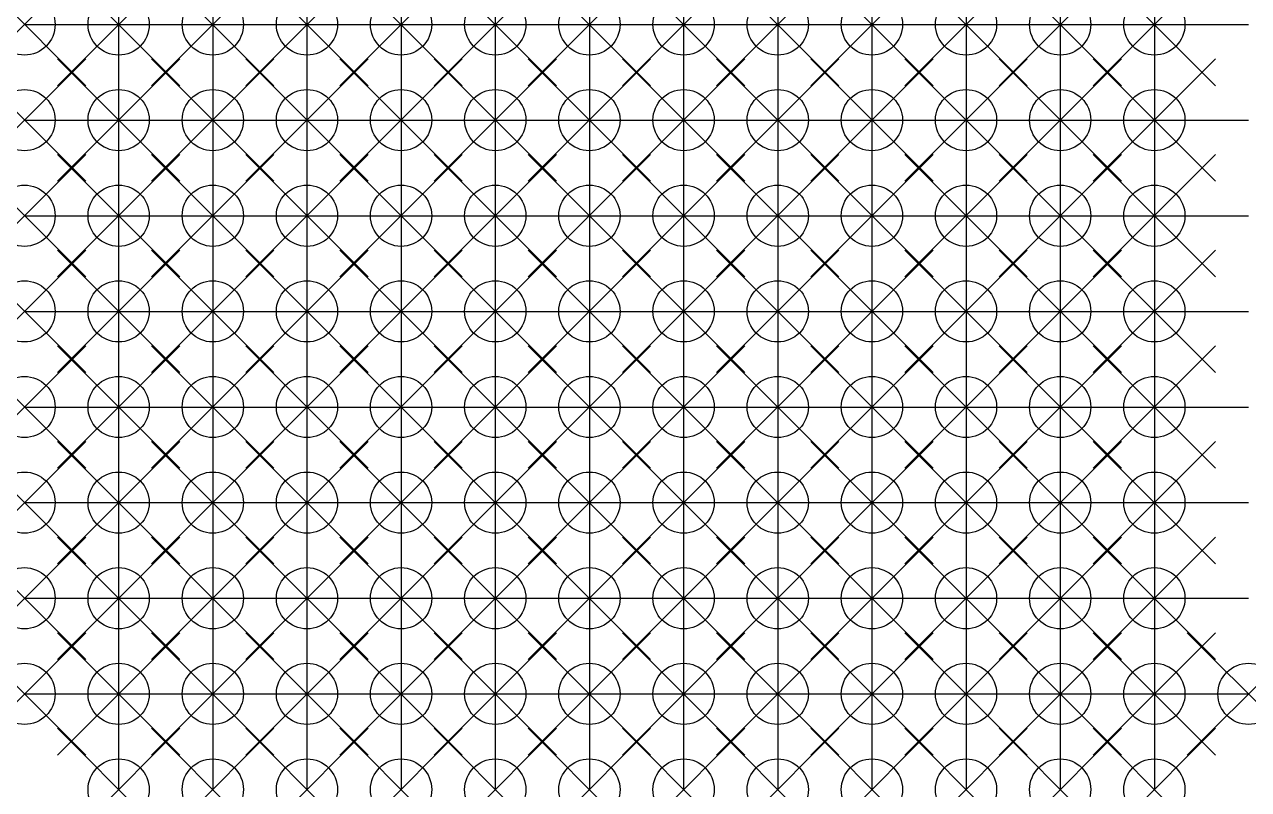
# Model space of a CAD drawing. Header units: inches. Extents: x 0 to 40, y 0 to 25.
# Drawn here: x 0 to 20, y 0 to 12.5 of the extents above; entities that cross this region are included whole.
import ezdxf

# ---------------------------------------------------------------- set-up
doc = ezdxf.new("R2010")
doc.units = ezdxf.units.IN
doc.header["$MEASUREMENT"] = 0
doc.header["$PDMODE"] = 35
for name, color, linetype in [('GF_Glass_01', 210, 'Continuous'), ('GF_Glass_02', 210, 'Continuous'), ('GF_Glass_03', 210, 'Continuous'), ('MF_bars', 21, 'Continuous'), ('NF_Glassload', 150, 'Continuous'), ('NF_RestraintsXYZ', 70, 'Continuous'), ('NF_Windload_01', 40, 'Continuous'), ('NF_Windload_02', 40, 'Continuous'), ('NF_Windload_03', 40, 'Continuous'), ('NF_Windload_04', 40, 'Continuous'), ('NF_Windload_05', 40, 'Continuous'), ('NF_Windload_06', 40, 'Continuous'), ('NF_Windload_07', 40, 'Continuous'), ('NF_Windload_08', 40, 'Continuous')]:
    doc.layers.add(name, color=color, linetype=linetype)

msp = doc.modelspace()

# ---------------------------------------------------------------- linework, layer by layer
for p, q in [((1.538461538461547, 14.0625), (1.538461538461547, 12.5)), ((1.538461538461547, 14.0625, -0.2999999999999998), (1.538461538461547, 12.5, -0.2999999999999998)), ((3.076923076923094, 14.0625), (3.076923076923094, 12.5)), ((3.076923076923094, 14.0625, -0.2999999999999998), (3.076923076923094, 12.5, -0.2999999999999998)), ((4.615384615384642, 14.0625), (4.615384615384642, 12.5)), ((4.615384615384642, 14.0625, -0.2999999999999998), (4.615384615384642, 12.5, -0.2999999999999998)), ((6.153846153846188, 14.0625), (6.153846153846188, 12.5)), ((6.153846153846189, 14.0625, -0.2999999999999998), (6.153846153846189, 12.5, -0.2999999999999998)), ((7.692307692307737, 14.0625), (7.692307692307737, 12.5)), ((7.692307692307736, 14.0625, -0.2999999999999998), (7.692307692307736, 12.5, -0.2999999999999998)), ((9.230769230769283, 14.0625), (9.230769230769283, 12.5)), ((9.230769230769283, 14.0625, -0.2999999999999998), (9.230769230769283, 12.5, -0.2999999999999998)), ((10.76923076923083, 14.0625), (10.76923076923083, 12.5)), ((10.76923076923083, 14.0625, -0.2999999999999998), (10.76923076923083, 12.5, -0.2999999999999998)), ((12.30769230769238, 14.0625), (12.30769230769238, 12.5)), ((12.30769230769238, 14.0625, -0.2999999999999998), (12.30769230769238, 12.5, -0.2999999999999998)), ((13.84615384615392, 14.0625), (13.84615384615392, 12.5)), ((13.84615384615392, 14.0625, -0.2999999999999998), (13.84615384615392, 12.5, -0.2999999999999998)), ((15.38461538461547, 14.0625), (15.38461538461547, 12.5)), ((15.38461538461547, 14.0625, -0.2999999999999998), (15.38461538461547, 12.5, -0.2999999999999998)), ((16.92307692307702, 14.0625), (16.92307692307702, 12.5)), ((16.92307692307702, 14.0625, -0.2999999999999998), (16.92307692307702, 12.5, -0.2999999999999998)), ((18.46153846153857, 14.0625), (18.46153846153857, 12.5)), ((18.46153846153857, 14.0625, -0.2999999999999998), (18.46153846153857, 12.5, -0.2999999999999998)), ((0, 12.5), (1.538461538461547, 12.5)), ((1.538461538461547, 12.5), (1.538461538461547, 10.9375)), ((1.538461538461547, 12.5), (3.076923076923094, 12.5)), ((1.538461538461547, 12.5, -0.2999999999999998), (1.538461538461547, 10.9375, -0.2999999999999998)), ((3.076923076923094, 12.5), (3.076923076923094, 10.9375)), ((3.076923076923094, 12.5), (4.615384615384642, 12.5)), ((3.076923076923094, 12.5, -0.2999999999999998), (3.076923076923094, 10.9375, -0.2999999999999998)), ((4.615384615384642, 12.5), (4.615384615384642, 10.9375)), ((4.615384615384642, 12.5), (6.153846153846188, 12.5)), ((4.615384615384642, 12.5, -0.2999999999999998), (4.615384615384642, 10.9375, -0.2999999999999998)), ((6.153846153846188, 12.5), (6.153846153846188, 10.9375)), ((6.153846153846188, 12.5), (7.692307692307737, 12.5)), ((6.153846153846189, 12.5, -0.2999999999999998), (6.153846153846189, 10.9375, -0.2999999999999998)), ((7.692307692307737, 12.5), (7.692307692307737, 10.9375)), ((7.692307692307737, 12.5), (9.230769230769283, 12.5)), ((7.692307692307736, 12.5, -0.2999999999999998), (7.692307692307736, 10.9375, -0.2999999999999998)), ((9.230769230769283, 12.5), (9.230769230769283, 10.9375)), ((9.230769230769283, 12.5), (10.76923076923083, 12.5)), ((9.230769230769283, 12.5, -0.2999999999999998), (9.230769230769283, 10.9375, -0.2999999999999998)), ((10.76923076923083, 12.5), (10.76923076923083, 10.9375)), ((10.76923076923083, 12.5), (12.30769230769238, 12.5)), ((10.76923076923083, 12.5, -0.2999999999999998), (10.76923076923083, 10.9375, -0.2999999999999998)), ((12.30769230769238, 12.5), (12.30769230769238, 10.9375)), ((12.30769230769238, 12.5), (13.84615384615392, 12.5)), ((12.30769230769238, 12.5, -0.2999999999999998), (12.30769230769238, 10.9375, -0.2999999999999998)), ((13.84615384615392, 12.5), (13.84615384615392, 10.9375)), ((13.84615384615392, 12.5), (15.38461538461547, 12.5)), ((13.84615384615392, 12.5, -0.2999999999999998), (13.84615384615392, 10.9375, -0.2999999999999998)), ((15.38461538461547, 12.5), (15.38461538461547, 10.9375)), ((15.38461538461547, 12.5), (16.92307692307702, 12.5)), ((15.38461538461547, 12.5, -0.2999999999999998), (15.38461538461547, 10.9375, -0.2999999999999998)), ((16.92307692307702, 12.5), (16.92307692307702, 10.9375)), ((16.92307692307702, 12.5), (18.46153846153857, 12.5)), ((16.92307692307702, 12.5, -0.2999999999999998), (16.92307692307702, 10.9375, -0.2999999999999998)), ((18.46153846153857, 12.5), (18.46153846153857, 10.9375)), ((18.46153846153857, 12.5), (20.00000000000011, 12.5)), ((18.46153846153857, 12.5, -0.2999999999999998), (18.46153846153857, 10.9375, -0.2999999999999998)), ((0, 10.9375), (1.538461538461547, 10.9375)), ((1.538461538461547, 10.9375), (1.538461538461547, 9.375)), ((1.538461538461547, 10.9375), (3.076923076923094, 10.9375)), ((1.538461538461547, 10.9375, -0.2999999999999998), (1.538461538461547, 9.375, -0.2999999999999998)), ((1.538461538461547, 10.93750000000001), (1.538461538461547, 10.93750000000001, -0.2999999999999998)), ((3.076923076923094, 10.9375), (3.076923076923094, 9.375)), ((3.076923076923094, 10.9375), (4.615384615384642, 10.9375)), ((3.076923076923094, 10.9375, -0.2999999999999998), (3.076923076923094, 9.375, -0.2999999999999998)), ((3.076923076923094, 10.93750000000001), (3.076923076923094, 10.93750000000001, -0.2999999999999998)), ((4.615384615384642, 10.9375), (4.615384615384642, 9.375)), ((4.615384615384642, 10.9375), (6.153846153846188, 10.9375)), ((4.615384615384642, 10.9375, -0.2999999999999998), (4.615384615384642, 9.375, -0.2999999999999998)), ((4.615384615384642, 10.93750000000001), (4.615384615384642, 10.93750000000001, -0.2999999999999998)), ((6.153846153846188, 10.9375), (6.153846153846188, 9.375)), ((6.153846153846188, 10.9375), (7.692307692307737, 10.9375)), ((6.153846153846189, 10.9375, -0.2999999999999998), (6.153846153846189, 9.375, -0.2999999999999998)), ((6.153846153846189, 10.93750000000001), (6.153846153846189, 10.93750000000001, -0.2999999999999998)), ((7.692307692307737, 10.9375), (7.692307692307737, 9.375)), ((7.692307692307737, 10.9375), (9.230769230769283, 10.9375)), ((7.692307692307736, 10.9375, -0.2999999999999998), (7.692307692307736, 9.375, -0.2999999999999998)), ((7.692307692307736, 10.93750000000001), (7.692307692307736, 10.93750000000001, -0.2999999999999998)), ((9.230769230769283, 10.9375), (9.230769230769283, 9.375)), ((9.230769230769283, 10.9375), (10.76923076923083, 10.9375)), ((9.230769230769283, 10.9375, -0.2999999999999998), (9.230769230769283, 9.375, -0.2999999999999998)), ((9.230769230769283, 10.93750000000001), (9.230769230769283, 10.93750000000001, -0.2999999999999998)), ((10.76923076923083, 10.9375), (10.76923076923083, 9.375)), ((10.76923076923083, 10.9375), (12.30769230769238, 10.9375)), ((10.76923076923083, 10.9375, -0.2999999999999998), (10.76923076923083, 9.375, -0.2999999999999998)), ((10.76923076923083, 10.93750000000001), (10.76923076923083, 10.93750000000001, -0.2999999999999998)), ((12.30769230769238, 10.9375), (12.30769230769238, 9.375)), ((12.30769230769238, 10.9375), (13.84615384615392, 10.9375)), ((12.30769230769238, 10.9375, -0.2999999999999998), (12.30769230769238, 9.375, -0.2999999999999998)), ((12.30769230769238, 10.93750000000001), (12.30769230769238, 10.93750000000001, -0.2999999999999998)), ((13.84615384615392, 10.9375), (13.84615384615392, 9.375)), ((13.84615384615392, 10.9375), (15.38461538461547, 10.9375)), ((13.84615384615392, 10.9375, -0.2999999999999998), (13.84615384615392, 9.375, -0.2999999999999998)), ((13.84615384615392, 10.93750000000001), (13.84615384615392, 10.93750000000001, -0.2999999999999998)), ((15.38461538461547, 10.9375), (15.38461538461547, 9.375)), ((15.38461538461547, 10.9375), (16.92307692307702, 10.9375)), ((15.38461538461547, 10.9375, -0.2999999999999998), (15.38461538461547, 9.375, -0.2999999999999998)), ((15.38461538461547, 10.93750000000001), (15.38461538461547, 10.93750000000001, -0.2999999999999998)), ((16.92307692307702, 10.9375), (16.92307692307702, 9.375)), ((16.92307692307702, 10.9375), (18.46153846153857, 10.9375)), ((16.92307692307702, 10.9375, -0.2999999999999998), (16.92307692307702, 9.375, -0.2999999999999998)), ((16.92307692307702, 10.93750000000001), (16.92307692307702, 10.93750000000001, -0.2999999999999998)), ((18.46153846153857, 10.9375), (18.46153846153857, 9.375)), ((18.46153846153857, 10.9375), (20.00000000000011, 10.9375)), ((18.46153846153857, 10.9375, -0.2999999999999998), (18.46153846153857, 9.375, -0.2999999999999998)), ((18.46153846153857, 10.93750000000001), (18.46153846153857, 10.93750000000001, -0.2999999999999998)), ((0, 9.375), (1.538461538461547, 9.375)), ((1.538461538461547, 9.375), (1.538461538461547, 7.8125)), ((1.538461538461547, 9.375), (3.076923076923094, 9.375)), ((1.538461538461547, 9.375, -0.2999999999999998), (1.538461538461547, 7.8125, -0.2999999999999998)), ((1.538461538461547, 9.375000000000007), (1.538461538461547, 9.375000000000007, -0.2999999999999998)), ((3.076923076923094, 9.375), (3.076923076923094, 7.8125)), ((3.076923076923094, 9.375), (4.615384615384642, 9.375)), ((3.076923076923094, 9.375, -0.2999999999999998), (3.076923076923094, 7.8125, -0.2999999999999998)), ((3.076923076923094, 9.375000000000007), (3.076923076923094, 9.375000000000007, -0.2999999999999998)), ((4.615384615384642, 9.375), (4.615384615384642, 7.8125)), ((4.615384615384642, 9.375), (6.153846153846188, 9.375)), ((4.615384615384642, 9.375, -0.2999999999999998), (4.615384615384642, 7.8125, -0.2999999999999998)), ((4.615384615384642, 9.375000000000007), (4.615384615384642, 9.375000000000007, -0.2999999999999998)), ((6.153846153846188, 9.375), (6.153846153846188, 7.8125)), ((6.153846153846188, 9.375), (7.692307692307737, 9.375)), ((6.153846153846189, 9.375, -0.2999999999999998), (6.153846153846189, 7.8125, -0.2999999999999998)), ((6.153846153846189, 9.375000000000007), (6.153846153846189, 9.375000000000007, -0.2999999999999998)), ((7.692307692307737, 9.375), (7.692307692307737, 7.8125)), ((7.692307692307737, 9.375), (9.230769230769283, 9.375)), ((7.692307692307736, 9.375, -0.2999999999999998), (7.692307692307736, 7.8125, -0.2999999999999998)), ((7.692307692307736, 9.375000000000007), (7.692307692307736, 9.375000000000007, -0.2999999999999998)), ((9.230769230769283, 9.375), (9.230769230769283, 7.8125)), ((9.230769230769283, 9.375), (10.76923076923083, 9.375)), ((9.230769230769283, 9.375, -0.2999999999999998), (9.230769230769283, 7.8125, -0.2999999999999998)), ((9.230769230769283, 9.375000000000007), (9.230769230769283, 9.375000000000007, -0.2999999999999998)), ((10.76923076923083, 9.375), (10.76923076923083, 7.8125)), ((10.76923076923083, 9.375), (12.30769230769238, 9.375)), ((10.76923076923083, 9.375, -0.2999999999999998), (10.76923076923083, 7.8125, -0.2999999999999998)), ((10.76923076923083, 9.375000000000007), (10.76923076923083, 9.375000000000007, -0.2999999999999998)), ((12.30769230769238, 9.375), (12.30769230769238, 7.8125)), ((12.30769230769238, 9.375), (13.84615384615392, 9.375)), ((12.30769230769238, 9.375, -0.2999999999999998), (12.30769230769238, 7.8125, -0.2999999999999998)), ((12.30769230769238, 9.375000000000007), (12.30769230769238, 9.375000000000007, -0.2999999999999998)), ((13.84615384615392, 9.375), (13.84615384615392, 7.8125)), ((13.84615384615392, 9.375), (15.38461538461547, 9.375)), ((13.84615384615392, 9.375, -0.2999999999999998), (13.84615384615392, 7.8125, -0.2999999999999998)), ((13.84615384615392, 9.375000000000007), (13.84615384615392, 9.375000000000007, -0.2999999999999998)), ((15.38461538461547, 9.375), (15.38461538461547, 7.8125)), ((15.38461538461547, 9.375), (16.92307692307702, 9.375)), ((15.38461538461547, 9.375, -0.2999999999999998), (15.38461538461547, 7.8125, -0.2999999999999998)), ((15.38461538461547, 9.375000000000007), (15.38461538461547, 9.375000000000007, -0.2999999999999998)), ((16.92307692307702, 9.375), (16.92307692307702, 7.8125)), ((16.92307692307702, 9.375), (18.46153846153857, 9.375)), ((16.92307692307702, 9.375, -0.2999999999999998), (16.92307692307702, 7.8125, -0.2999999999999998)), ((16.92307692307702, 9.375000000000007), (16.92307692307702, 9.375000000000007, -0.2999999999999998)), ((18.46153846153857, 9.375), (18.46153846153857, 7.8125)), ((18.46153846153857, 9.375), (20.00000000000011, 9.375)), ((18.46153846153857, 9.375, -0.2999999999999998), (18.46153846153857, 7.8125, -0.2999999999999998)), ((18.46153846153857, 9.375000000000007), (18.46153846153857, 9.375000000000007, -0.2999999999999998)), ((0, 7.8125), (1.538461538461547, 7.8125)), ((1.538461538461547, 7.8125), (1.538461538461547, 6.25)), ((1.538461538461547, 7.8125), (3.076923076923094, 7.8125)), ((1.538461538461547, 7.8125, -0.2999999999999998), (1.538461538461547, 6.25, -0.2999999999999998)), ((1.538461538461547, 7.812500000000007), (1.538461538461547, 7.812500000000007, -0.2999999999999998)), ((3.076923076923094, 7.8125), (3.076923076923094, 6.25)), ((3.076923076923094, 7.8125), (4.615384615384642, 7.8125)), ((3.076923076923094, 7.8125, -0.2999999999999998), (3.076923076923094, 6.25, -0.2999999999999998)), ((3.076923076923094, 7.812500000000007), (3.076923076923094, 7.812500000000007, -0.2999999999999998)), ((4.615384615384642, 7.8125), (4.615384615384642, 6.25)), ((4.615384615384642, 7.8125), (6.153846153846188, 7.8125)), ((4.615384615384642, 7.8125, -0.2999999999999998), (4.615384615384642, 6.25, -0.2999999999999998)), ((4.615384615384642, 7.812500000000007), (4.615384615384642, 7.812500000000007, -0.2999999999999998)), ((6.153846153846188, 7.8125), (6.153846153846188, 6.25)), ((6.153846153846188, 7.8125), (7.692307692307737, 7.8125)), ((6.153846153846189, 7.8125, -0.2999999999999998), (6.153846153846189, 6.25, -0.2999999999999998)), ((6.153846153846189, 7.812500000000007), (6.153846153846189, 7.812500000000007, -0.2999999999999998)), ((7.692307692307737, 7.8125), (7.692307692307737, 6.25)), ((7.692307692307737, 7.8125), (9.230769230769283, 7.8125)), ((7.692307692307736, 7.8125, -0.2999999999999998), (7.692307692307736, 6.25, -0.2999999999999998)), ((7.692307692307736, 7.812500000000007), (7.692307692307736, 7.812500000000007, -0.2999999999999998)), ((9.230769230769283, 7.8125), (9.230769230769283, 6.25)), ((9.230769230769283, 7.8125), (10.76923076923083, 7.8125)), ((9.230769230769283, 7.8125, -0.2999999999999998), (9.230769230769283, 6.25, -0.2999999999999998)), ((9.230769230769283, 7.812500000000007), (9.230769230769283, 7.812500000000007, -0.2999999999999998)), ((10.76923076923083, 7.8125), (10.76923076923083, 6.25)), ((10.76923076923083, 7.8125), (12.30769230769238, 7.8125)), ((10.76923076923083, 7.8125, -0.2999999999999998), (10.76923076923083, 6.25, -0.2999999999999998)), ((10.76923076923083, 7.812500000000007), (10.76923076923083, 7.812500000000007, -0.2999999999999998)), ((12.30769230769238, 7.8125), (12.30769230769238, 6.25)), ((12.30769230769238, 7.8125), (13.84615384615392, 7.8125)), ((12.30769230769238, 7.8125, -0.2999999999999998), (12.30769230769238, 6.25, -0.2999999999999998)), ((12.30769230769238, 7.812500000000007), (12.30769230769238, 7.812500000000007, -0.2999999999999998)), ((13.84615384615392, 7.8125), (13.84615384615392, 6.25)), ((13.84615384615392, 7.8125), (15.38461538461547, 7.8125)), ((13.84615384615392, 7.8125, -0.2999999999999998), (13.84615384615392, 6.25, -0.2999999999999998)), ((13.84615384615392, 7.812500000000007), (13.84615384615392, 7.812500000000007, -0.2999999999999998)), ((15.38461538461547, 7.8125), (15.38461538461547, 6.25)), ((15.38461538461547, 7.8125), (16.92307692307702, 7.8125)), ((15.38461538461547, 7.8125, -0.2999999999999998), (15.38461538461547, 6.25, -0.2999999999999998)), ((15.38461538461547, 7.812500000000007), (15.38461538461547, 7.812500000000007, -0.2999999999999998)), ((16.92307692307702, 7.8125), (16.92307692307702, 6.25)), ((16.92307692307702, 7.8125), (18.46153846153857, 7.8125)), ((16.92307692307702, 7.8125, -0.2999999999999998), (16.92307692307702, 6.25, -0.2999999999999998)), ((16.92307692307702, 7.812500000000007), (16.92307692307702, 7.812500000000007, -0.2999999999999998)), ((18.46153846153857, 7.8125), (18.46153846153857, 6.25)), ((18.46153846153857, 7.8125), (20.00000000000011, 7.8125)), ((18.46153846153857, 7.8125, -0.2999999999999998), (18.46153846153857, 6.25, -0.2999999999999998)), ((18.46153846153857, 7.812500000000007), (18.46153846153857, 7.812500000000007, -0.2999999999999998)), ((0, 6.25), (1.538461538461547, 6.25)), ((1.538461538461547, 6.25), (1.538461538461547, 4.6875)), ((1.538461538461547, 6.25), (3.076923076923094, 6.25)), ((1.538461538461547, 6.25, -0.2999999999999998), (1.538461538461547, 4.6875, -0.2999999999999998)), ((1.538461538461547, 6.250000000000007), (1.538461538461547, 6.250000000000007, -0.2999999999999998)), ((3.076923076923094, 6.25), (3.076923076923094, 4.6875)), ((3.076923076923094, 6.25), (4.615384615384642, 6.25)), ((3.076923076923094, 6.25, -0.2999999999999998), (3.076923076923094, 4.6875, -0.2999999999999998)), ((3.076923076923094, 6.250000000000007), (3.076923076923094, 6.250000000000007, -0.2999999999999998)), ((4.615384615384642, 6.25), (4.615384615384642, 4.6875)), ((4.615384615384642, 6.25), (6.153846153846188, 6.25)), ((4.615384615384642, 6.25, -0.2999999999999998), (4.615384615384642, 4.6875, -0.2999999999999998)), ((4.615384615384642, 6.250000000000007), (4.615384615384642, 6.250000000000007, -0.2999999999999998)), ((6.153846153846188, 6.25), (6.153846153846188, 4.6875)), ((6.153846153846188, 6.25), (7.692307692307737, 6.25)), ((6.153846153846189, 6.25, -0.2999999999999998), (6.153846153846189, 4.6875, -0.2999999999999998)), ((6.153846153846189, 6.250000000000007), (6.153846153846189, 6.250000000000007, -0.2999999999999998)), ((7.692307692307737, 6.25), (7.692307692307737, 4.6875)), ((7.692307692307737, 6.25), (9.230769230769283, 6.25)), ((7.692307692307736, 6.25, -0.2999999999999998), (7.692307692307736, 4.6875, -0.2999999999999998)), ((7.692307692307736, 6.250000000000007), (7.692307692307736, 6.250000000000007, -0.2999999999999998)), ((9.230769230769283, 6.25), (9.230769230769283, 4.6875)), ((9.230769230769283, 6.25), (10.76923076923083, 6.25)), ((9.230769230769283, 6.25, -0.2999999999999998), (9.230769230769283, 4.6875, -0.2999999999999998)), ((9.230769230769283, 6.250000000000007), (9.230769230769283, 6.250000000000007, -0.2999999999999998)), ((10.76923076923083, 6.25), (10.76923076923083, 4.6875)), ((10.76923076923083, 6.25), (12.30769230769238, 6.25)), ((10.76923076923083, 6.25, -0.2999999999999998), (10.76923076923083, 4.6875, -0.2999999999999998)), ((10.76923076923083, 6.250000000000007), (10.76923076923083, 6.250000000000007, -0.2999999999999998)), ((12.30769230769238, 6.25), (12.30769230769238, 4.6875)), ((12.30769230769238, 6.25), (13.84615384615392, 6.25)), ((12.30769230769238, 6.25, -0.2999999999999998), (12.30769230769238, 4.6875, -0.2999999999999998)), ((12.30769230769238, 6.250000000000007), (12.30769230769238, 6.250000000000007, -0.2999999999999998)), ((13.84615384615392, 6.25), (13.84615384615392, 4.6875)), ((13.84615384615392, 6.25), (15.38461538461547, 6.25)), ((13.84615384615392, 6.25, -0.2999999999999998), (13.84615384615392, 4.6875, -0.2999999999999998)), ((13.84615384615392, 6.250000000000007), (13.84615384615392, 6.250000000000007, -0.2999999999999998)), ((15.38461538461547, 6.25), (15.38461538461547, 4.6875)), ((15.38461538461547, 6.25), (16.92307692307702, 6.25)), ((15.38461538461547, 6.25, -0.2999999999999998), (15.38461538461547, 4.6875, -0.2999999999999998)), ((15.38461538461547, 6.250000000000007), (15.38461538461547, 6.250000000000007, -0.2999999999999998)), ((16.92307692307702, 6.25), (16.92307692307702, 4.6875)), ((16.92307692307702, 6.25), (18.46153846153857, 6.25)), ((16.92307692307702, 6.25, -0.2999999999999998), (16.92307692307702, 4.6875, -0.2999999999999998)), ((16.92307692307702, 6.250000000000007), (16.92307692307702, 6.250000000000007, -0.2999999999999998)), ((18.46153846153857, 6.25), (18.46153846153857, 4.6875)), ((18.46153846153857, 6.25), (20.00000000000011, 6.25)), ((18.46153846153857, 6.25, -0.2999999999999998), (18.46153846153857, 4.6875, -0.2999999999999998)), ((18.46153846153857, 6.250000000000007), (18.46153846153857, 6.250000000000007, -0.2999999999999998)), ((0, 4.6875), (1.538461538461547, 4.6875)), ((1.538461538461547, 4.6875), (1.538461538461547, 3.125)), ((1.538461538461547, 4.6875), (3.076923076923094, 4.6875)), ((1.538461538461547, 4.6875, -0.2999999999999998), (1.538461538461547, 3.125, -0.2999999999999998)), ((1.538461538461547, 4.687500000000007), (1.538461538461547, 4.687500000000007, -0.2999999999999998)), ((3.076923076923094, 4.6875), (3.076923076923094, 3.125)), ((3.076923076923094, 4.6875), (4.615384615384642, 4.6875)), ((3.076923076923094, 4.6875, -0.2999999999999998), (3.076923076923094, 3.125, -0.2999999999999998)), ((3.076923076923094, 4.687500000000007), (3.076923076923094, 4.687500000000007, -0.2999999999999998)), ((4.615384615384642, 4.6875), (4.615384615384642, 3.125)), ((4.615384615384642, 4.6875), (6.153846153846188, 4.6875)), ((4.615384615384642, 4.6875, -0.2999999999999998), (4.615384615384642, 3.125, -0.2999999999999998)), ((4.615384615384642, 4.687500000000007), (4.615384615384642, 4.687500000000007, -0.2999999999999998)), ((6.153846153846188, 4.6875), (6.153846153846188, 3.125)), ((6.153846153846188, 4.6875), (7.692307692307737, 4.6875)), ((6.153846153846189, 4.6875, -0.2999999999999998), (6.153846153846189, 3.125, -0.2999999999999998)), ((6.153846153846189, 4.687500000000007), (6.153846153846189, 4.687500000000007, -0.2999999999999998)), ((7.692307692307737, 4.6875), (7.692307692307737, 3.125)), ((7.692307692307737, 4.6875), (9.230769230769283, 4.6875)), ((7.692307692307736, 4.6875, -0.2999999999999998), (7.692307692307736, 3.125, -0.2999999999999998)), ((7.692307692307736, 4.687500000000007), (7.692307692307736, 4.687500000000007, -0.2999999999999998)), ((9.230769230769283, 4.6875), (9.230769230769283, 3.125)), ((9.230769230769283, 4.6875), (10.76923076923083, 4.6875)), ((9.230769230769283, 4.6875, -0.2999999999999998), (9.230769230769283, 3.125, -0.2999999999999998)), ((9.230769230769283, 4.687500000000007), (9.230769230769283, 4.687500000000007, -0.2999999999999998)), ((10.76923076923083, 4.6875), (10.76923076923083, 3.125)), ((10.76923076923083, 4.6875), (12.30769230769238, 4.6875)), ((10.76923076923083, 4.6875, -0.2999999999999998), (10.76923076923083, 3.125, -0.2999999999999998)), ((10.76923076923083, 4.687500000000007), (10.76923076923083, 4.687500000000007, -0.2999999999999998)), ((12.30769230769238, 4.6875), (12.30769230769238, 3.125)), ((12.30769230769238, 4.6875), (13.84615384615392, 4.6875)), ((12.30769230769238, 4.6875, -0.2999999999999998), (12.30769230769238, 3.125, -0.2999999999999998)), ((12.30769230769238, 4.687500000000007), (12.30769230769238, 4.687500000000007, -0.2999999999999998)), ((13.84615384615392, 4.6875), (13.84615384615392, 3.125)), ((13.84615384615392, 4.6875), (15.38461538461547, 4.6875)), ((13.84615384615392, 4.6875, -0.2999999999999998), (13.84615384615392, 3.125, -0.2999999999999998)), ((13.84615384615392, 4.687500000000007), (13.84615384615392, 4.687500000000007, -0.2999999999999998)), ((15.38461538461547, 4.6875), (15.38461538461547, 3.125)), ((15.38461538461547, 4.6875), (16.92307692307702, 4.6875)), ((15.38461538461547, 4.6875, -0.2999999999999998), (15.38461538461547, 3.125, -0.2999999999999998)), ((15.38461538461547, 4.687500000000007), (15.38461538461547, 4.687500000000007, -0.2999999999999998)), ((16.92307692307702, 4.6875), (16.92307692307702, 3.125)), ((16.92307692307702, 4.6875), (18.46153846153857, 4.6875)), ((16.92307692307702, 4.6875, -0.2999999999999998), (16.92307692307702, 3.125, -0.2999999999999998)), ((16.92307692307702, 4.687500000000007), (16.92307692307702, 4.687500000000007, -0.2999999999999998)), ((18.46153846153857, 4.6875), (18.46153846153857, 3.125)), ((18.46153846153857, 4.6875), (20.00000000000011, 4.6875)), ((18.46153846153857, 4.6875, -0.2999999999999998), (18.46153846153857, 3.125, -0.2999999999999998)), ((18.46153846153857, 4.687500000000007), (18.46153846153857, 4.687500000000007, -0.2999999999999998)), ((0, 3.125), (1.538461538461547, 3.125)), ((1.538461538461547, 3.125), (1.538461538461547, 1.5625)), ((1.538461538461547, 3.125), (3.076923076923094, 3.125)), ((1.538461538461547, 3.125, -0.2999999999999998), (1.538461538461547, 1.5625, -0.2999999999999998)), ((1.538461538461547, 3.125000000000007), (1.538461538461547, 3.125000000000007, -0.2999999999999998)), ((3.076923076923094, 3.125), (3.076923076923094, 1.5625)), ((3.076923076923094, 3.125), (4.615384615384642, 3.125)), ((3.076923076923094, 3.125, -0.2999999999999998), (3.076923076923094, 1.5625, -0.2999999999999998)), ((3.076923076923094, 3.125000000000007), (3.076923076923094, 3.125000000000007, -0.2999999999999998)), ((4.615384615384642, 3.125), (4.615384615384642, 1.5625)), ((4.615384615384642, 3.125), (6.153846153846188, 3.125)), ((4.615384615384642, 3.125, -0.2999999999999998), (4.615384615384642, 1.5625, -0.2999999999999998)), ((4.615384615384642, 3.125000000000007), (4.615384615384642, 3.125000000000007, -0.2999999999999998)), ((6.153846153846188, 3.125), (6.153846153846188, 1.5625)), ((6.153846153846188, 3.125), (7.692307692307737, 3.125)), ((6.153846153846189, 3.125, -0.2999999999999998), (6.153846153846189, 1.5625, -0.2999999999999998)), ((6.153846153846189, 3.125000000000007), (6.153846153846189, 3.125000000000007, -0.2999999999999998)), ((7.692307692307737, 3.125), (7.692307692307737, 1.5625)), ((7.692307692307737, 3.125), (9.230769230769283, 3.125)), ((7.692307692307736, 3.125, -0.2999999999999998), (7.692307692307736, 1.5625, -0.2999999999999998)), ((7.692307692307736, 3.125000000000007), (7.692307692307736, 3.125000000000007, -0.2999999999999998)), ((9.230769230769283, 3.125), (9.230769230769283, 1.5625)), ((9.230769230769283, 3.125), (10.76923076923083, 3.125)), ((9.230769230769283, 3.125, -0.2999999999999998), (9.230769230769283, 1.5625, -0.2999999999999998)), ((9.230769230769283, 3.125000000000007), (9.230769230769283, 3.125000000000007, -0.2999999999999998)), ((10.76923076923083, 3.125), (10.76923076923083, 1.5625)), ((10.76923076923083, 3.125), (12.30769230769238, 3.125)), ((10.76923076923083, 3.125, -0.2999999999999998), (10.76923076923083, 1.5625, -0.2999999999999998)), ((10.76923076923083, 3.125000000000007), (10.76923076923083, 3.125000000000007, -0.2999999999999998)), ((12.30769230769238, 3.125), (12.30769230769238, 1.5625)), ((12.30769230769238, 3.125), (13.84615384615392, 3.125)), ((12.30769230769238, 3.125, -0.2999999999999998), (12.30769230769238, 1.5625, -0.2999999999999998)), ((12.30769230769238, 3.125000000000007), (12.30769230769238, 3.125000000000007, -0.2999999999999998)), ((13.84615384615392, 3.125), (13.84615384615392, 1.5625)), ((13.84615384615392, 3.125), (15.38461538461547, 3.125)), ((13.84615384615392, 3.125, -0.2999999999999998), (13.84615384615392, 1.5625, -0.2999999999999998)), ((13.84615384615392, 3.125000000000007), (13.84615384615392, 3.125000000000007, -0.2999999999999998)), ((15.38461538461547, 3.125), (15.38461538461547, 1.5625)), ((15.38461538461547, 3.125), (16.92307692307702, 3.125)), ((15.38461538461547, 3.125, -0.2999999999999998), (15.38461538461547, 1.5625, -0.2999999999999998)), ((15.38461538461547, 3.125000000000007), (15.38461538461547, 3.125000000000007, -0.2999999999999998)), ((16.92307692307702, 3.125), (16.92307692307702, 1.5625)), ((16.92307692307702, 3.125), (18.46153846153857, 3.125)), ((16.92307692307702, 3.125, -0.2999999999999998), (16.92307692307702, 1.5625, -0.2999999999999998)), ((16.92307692307702, 3.125000000000007), (16.92307692307702, 3.125000000000007, -0.2999999999999998)), ((18.46153846153857, 3.125), (18.46153846153857, 1.5625)), ((18.46153846153857, 3.125), (20.00000000000011, 3.125)), ((18.46153846153857, 3.125, -0.2999999999999998), (18.46153846153857, 1.5625, -0.2999999999999998)), ((18.46153846153857, 3.125000000000007), (18.46153846153857, 3.125000000000007, -0.2999999999999998)), ((0, 1.5625), (1.538461538461547, 1.5625)), ((1.538461538461547, 1.5625), (1.538461538461547, 0)), ((1.538461538461547, 1.5625), (3.076923076923094, 1.5625)), ((1.538461538461547, 1.5625, -0.2999999999999998), (1.538461538461547, 0, -0.2999999999999998)), ((1.538461538461547, 1.562500000000007), (1.538461538461547, 1.562500000000007, -0.2999999999999998)), ((3.076923076923094, 1.5625), (3.076923076923094, 0)), ((3.076923076923094, 1.5625), (4.615384615384642, 1.5625)), ((3.076923076923094, 1.5625, -0.2999999999999998), (3.076923076923094, 0, -0.2999999999999998)), ((3.076923076923094, 1.562500000000007), (3.076923076923094, 1.562500000000007, -0.2999999999999998)), ((4.615384615384642, 1.5625), (4.615384615384642, 0)), ((4.615384615384642, 1.5625), (6.153846153846188, 1.5625)), ((4.615384615384642, 1.5625, -0.2999999999999998), (4.615384615384642, 0, -0.2999999999999998)), ((4.615384615384642, 1.562500000000007), (4.615384615384642, 1.562500000000007, -0.2999999999999998)), ((6.153846153846188, 1.5625), (6.153846153846188, 0)), ((6.153846153846188, 1.5625), (7.692307692307737, 1.5625)), ((6.153846153846189, 1.5625, -0.2999999999999998), (6.153846153846189, 0, -0.2999999999999998)), ((6.153846153846189, 1.562500000000007), (6.153846153846189, 1.562500000000007, -0.2999999999999998)), ((7.692307692307737, 1.5625), (7.692307692307737, 0)), ((7.692307692307737, 1.5625), (9.230769230769283, 1.5625)), ((7.692307692307736, 1.5625, -0.2999999999999998), (7.692307692307736, 0, -0.2999999999999998)), ((7.692307692307736, 1.562500000000007), (7.692307692307736, 1.562500000000007, -0.2999999999999998)), ((9.230769230769283, 1.5625), (9.230769230769283, 0)), ((9.230769230769283, 1.5625), (10.76923076923083, 1.5625)), ((9.230769230769283, 1.5625, -0.2999999999999998), (9.230769230769283, 0, -0.2999999999999998)), ((9.230769230769283, 1.562500000000007), (9.230769230769283, 1.562500000000007, -0.2999999999999998)), ((10.76923076923083, 1.5625), (10.76923076923083, 0)), ((10.76923076923083, 1.5625), (12.30769230769238, 1.5625)), ((10.76923076923083, 1.5625, -0.2999999999999998), (10.76923076923083, 0, -0.2999999999999998)), ((10.76923076923083, 1.562500000000007), (10.76923076923083, 1.562500000000007, -0.2999999999999998)), ((12.30769230769238, 1.5625), (12.30769230769238, 0)), ((12.30769230769238, 1.5625), (13.84615384615392, 1.5625)), ((12.30769230769238, 1.5625, -0.2999999999999998), (12.30769230769238, 0, -0.2999999999999998)), ((12.30769230769238, 1.562500000000007), (12.30769230769238, 1.562500000000007, -0.2999999999999998)), ((13.84615384615392, 1.5625), (13.84615384615392, 0)), ((13.84615384615392, 1.5625), (15.38461538461547, 1.5625)), ((13.84615384615392, 1.5625, -0.2999999999999998), (13.84615384615392, 0, -0.2999999999999998)), ((13.84615384615392, 1.562500000000007), (13.84615384615392, 1.562500000000007, -0.2999999999999998)), ((15.38461538461547, 1.5625), (15.38461538461547, 0)), ((15.38461538461547, 1.5625), (16.92307692307702, 1.5625)), ((15.38461538461547, 1.5625, -0.2999999999999998), (15.38461538461547, 0, -0.2999999999999998)), ((15.38461538461547, 1.562500000000007), (15.38461538461547, 1.562500000000007, -0.2999999999999998)), ((16.92307692307702, 1.5625), (16.92307692307702, 0)), ((16.92307692307702, 1.5625), (18.46153846153857, 1.5625)), ((16.92307692307702, 1.5625, -0.2999999999999998), (16.92307692307702, 0, -0.2999999999999998)), ((16.92307692307702, 1.562500000000007), (16.92307692307702, 1.562500000000007, -0.2999999999999998)), ((18.46153846153857, 1.5625), (18.46153846153857, 0)), ((18.46153846153857, 1.5625), (20.00000000000011, 1.5625)), ((18.46153846153857, 1.5625, -0.2999999999999998), (18.46153846153857, 0, -0.2999999999999998)), ((18.46153846153857, 1.562500000000007), (18.46153846153857, 1.562500000000007, -0.2999999999999998))]:
    msp.add_line(p, q)
at = {"layer": 'GF_Glass_01'}
for p in [(1.538461538461547, 1.5625), (3.076923076923087, 1.5625), (1.538461538461554, 0), (3.076923076923101, 0)]:
    msp.add_point(p, dxfattribs=at)
at = {"layer": 'GF_Glass_02'}
for p in [(6.153846153846198, 9.375), (7.692307692307738, 9.375), (6.153846153846205, 7.8125), (7.692307692307752, 7.8125)]:
    msp.add_point(p, dxfattribs=at)
at = {"layer": 'GF_Glass_03'}
for p in [(16.92307692307703, 12.5), (18.46153846153858, 12.5)]:
    msp.add_point(p, dxfattribs=at)
at = {"layer": 'MF_bars'}
for p, q in [((1.538461538461547, 12.5), (1.538461538461547, 12.5, -0.2999999999999998)), ((3.076923076923094, 12.5), (3.076923076923094, 12.5, -0.2999999999999998)), ((4.615384615384642, 12.5), (4.615384615384642, 12.5, -0.2999999999999998)), ((6.153846153846189, 12.5), (6.153846153846189, 12.5, -0.2999999999999998)), ((7.692307692307736, 12.5), (7.692307692307736, 12.5, -0.2999999999999998)), ((9.230769230769283, 12.5), (9.230769230769283, 12.5, -0.2999999999999998)), ((10.76923076923083, 12.5), (10.76923076923083, 12.5, -0.2999999999999998)), ((12.30769230769238, 12.5), (12.30769230769238, 12.5, -0.2999999999999998)), ((13.84615384615392, 12.5), (13.84615384615392, 12.5, -0.2999999999999998)), ((15.38461538461547, 12.5), (15.38461538461547, 12.5, -0.2999999999999998)), ((16.92307692307702, 12.5), (16.92307692307702, 12.5, -0.2999999999999998)), ((18.46153846153857, 12.5), (18.46153846153857, 12.5, -0.2999999999999998)), ((1.538461538461547, 10.9375), (1.538461538461547, 10.9375, -0.2999999999999998)), ((3.076923076923094, 10.9375), (3.076923076923094, 10.9375, -0.2999999999999998)), ((4.615384615384642, 10.9375), (4.615384615384642, 10.9375, -0.2999999999999998)), ((6.153846153846189, 10.9375), (6.153846153846189, 10.9375, -0.2999999999999998)), ((7.692307692307736, 10.9375), (7.692307692307736, 10.9375, -0.2999999999999998)), ((9.230769230769283, 10.9375), (9.230769230769283, 10.9375, -0.2999999999999998)), ((10.76923076923083, 10.9375), (10.76923076923083, 10.9375, -0.2999999999999998)), ((12.30769230769238, 10.9375), (12.30769230769238, 10.9375, -0.2999999999999998)), ((13.84615384615392, 10.9375), (13.84615384615392, 10.9375, -0.2999999999999998)), ((15.38461538461547, 10.9375), (15.38461538461547, 10.9375, -0.2999999999999998)), ((16.92307692307702, 10.9375), (16.92307692307702, 10.9375, -0.2999999999999998)), ((18.46153846153857, 10.9375), (18.46153846153857, 10.9375, -0.2999999999999998)), ((1.538461538461547, 9.375), (1.538461538461547, 9.375, -0.2999999999999998)), ((3.076923076923094, 9.375), (3.076923076923094, 9.375, -0.2999999999999998)), ((4.615384615384642, 9.375), (4.615384615384642, 9.375, -0.2999999999999998)), ((6.153846153846189, 9.375), (6.153846153846189, 9.375, -0.2999999999999998)), ((7.692307692307736, 9.375), (7.692307692307736, 9.375, -0.2999999999999998)), ((9.230769230769283, 9.375), (9.230769230769283, 9.375, -0.2999999999999998)), ((10.76923076923083, 9.375), (10.76923076923083, 9.375, -0.2999999999999998)), ((12.30769230769238, 9.375), (12.30769230769238, 9.375, -0.2999999999999998)), ((13.84615384615392, 9.375), (13.84615384615392, 9.375, -0.2999999999999998)), ((15.38461538461547, 9.375), (15.38461538461547, 9.375, -0.2999999999999998)), ((16.92307692307702, 9.375), (16.92307692307702, 9.375, -0.2999999999999998)), ((18.46153846153857, 9.375), (18.46153846153857, 9.375, -0.2999999999999998)), ((1.538461538461547, 7.8125), (1.538461538461547, 7.8125, -0.2999999999999998)), ((3.076923076923094, 7.8125), (3.076923076923094, 7.8125, -0.2999999999999998)), ((4.615384615384642, 7.8125), (4.615384615384642, 7.8125, -0.2999999999999998)), ((6.153846153846189, 7.8125), (6.153846153846189, 7.8125, -0.2999999999999998)), ((7.692307692307736, 7.8125), (7.692307692307736, 7.8125, -0.2999999999999998)), ((9.230769230769283, 7.8125), (9.230769230769283, 7.8125, -0.2999999999999998)), ((10.76923076923083, 7.8125), (10.76923076923083, 7.8125, -0.2999999999999998)), ((12.30769230769238, 7.8125), (12.30769230769238, 7.8125, -0.2999999999999998)), ((13.84615384615392, 7.8125), (13.84615384615392, 7.8125, -0.2999999999999998)), ((15.38461538461547, 7.8125), (15.38461538461547, 7.8125, -0.2999999999999998)), ((16.92307692307702, 7.8125), (16.92307692307702, 7.8125, -0.2999999999999998)), ((18.46153846153857, 7.8125), (18.46153846153857, 7.8125, -0.2999999999999998)), ((1.538461538461547, 6.25), (1.538461538461547, 6.25, -0.2999999999999998)), ((3.076923076923094, 6.25), (3.076923076923094, 6.25, -0.2999999999999998)), ((4.615384615384642, 6.25), (4.615384615384642, 6.25, -0.2999999999999998)), ((6.153846153846189, 6.25), (6.153846153846189, 6.25, -0.2999999999999998)), ((7.692307692307736, 6.25), (7.692307692307736, 6.25, -0.2999999999999998)), ((9.230769230769283, 6.25), (9.230769230769283, 6.25, -0.2999999999999998)), ((10.76923076923083, 6.25), (10.76923076923083, 6.25, -0.2999999999999998)), ((12.30769230769238, 6.25), (12.30769230769238, 6.25, -0.2999999999999998)), ((13.84615384615392, 6.25), (13.84615384615392, 6.25, -0.2999999999999998)), ((15.38461538461547, 6.25), (15.38461538461547, 6.25, -0.2999999999999998)), ((16.92307692307702, 6.25), (16.92307692307702, 6.25, -0.2999999999999998)), ((18.46153846153857, 6.25), (18.46153846153857, 6.25, -0.2999999999999998)), ((1.538461538461547, 4.6875), (1.538461538461547, 4.6875, -0.2999999999999998)), ((3.076923076923094, 4.6875), (3.076923076923094, 4.6875, -0.2999999999999998)), ((4.615384615384642, 4.6875), (4.615384615384642, 4.6875, -0.2999999999999998)), ((6.153846153846189, 4.6875), (6.153846153846189, 4.6875, -0.2999999999999998)), ((7.692307692307736, 4.6875), (7.692307692307736, 4.6875, -0.2999999999999998)), ((9.230769230769283, 4.6875), (9.230769230769283, 4.6875, -0.2999999999999998)), ((10.76923076923083, 4.6875), (10.76923076923083, 4.6875, -0.2999999999999998)), ((12.30769230769238, 4.6875), (12.30769230769238, 4.6875, -0.2999999999999998)), ((13.84615384615392, 4.6875), (13.84615384615392, 4.6875, -0.2999999999999998)), ((15.38461538461547, 4.6875), (15.38461538461547, 4.6875, -0.2999999999999998)), ((16.92307692307702, 4.6875), (16.92307692307702, 4.6875, -0.2999999999999998)), ((18.46153846153857, 4.6875), (18.46153846153857, 4.6875, -0.2999999999999998)), ((1.538461538461547, 3.125), (1.538461538461547, 3.125, -0.2999999999999998)), ((3.076923076923094, 3.125), (3.076923076923094, 3.125, -0.2999999999999998)), ((4.615384615384642, 3.125), (4.615384615384642, 3.125, -0.2999999999999998)), ((6.153846153846189, 3.125), (6.153846153846189, 3.125, -0.2999999999999998)), ((7.692307692307736, 3.125), (7.692307692307736, 3.125, -0.2999999999999998)), ((9.230769230769283, 3.125), (9.230769230769283, 3.125, -0.2999999999999998)), ((10.76923076923083, 3.125), (10.76923076923083, 3.125, -0.2999999999999998)), ((12.30769230769238, 3.125), (12.30769230769238, 3.125, -0.2999999999999998)), ((13.84615384615392, 3.125), (13.84615384615392, 3.125, -0.2999999999999998)), ((15.38461538461547, 3.125), (15.38461538461547, 3.125, -0.2999999999999998)), ((16.92307692307702, 3.125), (16.92307692307702, 3.125, -0.2999999999999998)), ((18.46153846153857, 3.125), (18.46153846153857, 3.125, -0.2999999999999998)), ((1.538461538461547, 1.5625), (1.538461538461547, 1.5625, -0.2999999999999998)), ((3.076923076923094, 1.5625), (3.076923076923094, 1.5625, -0.2999999999999998)), ((4.615384615384642, 1.5625), (4.615384615384642, 1.5625, -0.2999999999999998)), ((6.153846153846189, 1.5625), (6.153846153846189, 1.5625, -0.2999999999999998)), ((7.692307692307736, 1.5625), (7.692307692307736, 1.5625, -0.2999999999999998)), ((9.230769230769283, 1.5625), (9.230769230769283, 1.5625, -0.2999999999999998)), ((10.76923076923083, 1.5625), (10.76923076923083, 1.5625, -0.2999999999999998)), ((12.30769230769238, 1.5625), (12.30769230769238, 1.5625, -0.2999999999999998)), ((13.84615384615392, 1.5625), (13.84615384615392, 1.5625, -0.2999999999999998)), ((15.38461538461547, 1.5625), (15.38461538461547, 1.5625, -0.2999999999999998)), ((16.92307692307702, 1.5625), (16.92307692307702, 1.5625, -0.2999999999999998)), ((18.46153846153857, 1.5625), (18.46153846153857, 1.5625, -0.2999999999999998))]:
    msp.add_line(p, q, dxfattribs=at)
at = {"layer": 'NF_Glassload'}
for p in [(1.538461538461547, 12.5), (3.076923076923094, 12.5), (4.615384615384642, 12.5), (6.153846153846189, 12.5), (7.692307692307736, 12.5), (9.230769230769283, 12.5), (10.76923076923083, 12.5), (12.30769230769238, 12.5), (13.84615384615392, 12.5), (15.38461538461547, 12.5), (16.92307692307702, 12.5), (18.46153846153857, 12.5), (1.538461538461547, 10.9375), (3.076923076923094, 10.9375), (4.615384615384642, 10.9375), (6.153846153846189, 10.9375), (7.692307692307736, 10.9375), (9.230769230769283, 10.9375), (10.76923076923083, 10.9375), (12.30769230769238, 10.9375), (13.84615384615392, 10.9375), (15.38461538461547, 10.9375), (16.92307692307702, 10.9375), (18.46153846153857, 10.9375), (1.538461538461547, 9.375), (3.076923076923094, 9.375), (4.615384615384642, 9.375), (6.153846153846189, 9.375), (7.692307692307736, 9.375), (9.230769230769283, 9.375), (10.76923076923083, 9.375), (12.30769230769238, 9.375), (13.84615384615392, 9.375), (15.38461538461547, 9.375), (16.92307692307702, 9.375), (18.46153846153857, 9.375), (1.538461538461547, 7.8125), (3.076923076923094, 7.8125), (4.615384615384642, 7.8125), (6.153846153846189, 7.8125), (7.692307692307736, 7.8125), (9.230769230769283, 7.8125), (10.76923076923083, 7.8125), (12.30769230769238, 7.8125), (13.84615384615392, 7.8125), (15.38461538461547, 7.8125), (16.92307692307702, 7.8125), (18.46153846153857, 7.8125), (1.538461538461547, 6.25), (3.076923076923094, 6.25), (4.615384615384642, 6.25), (6.153846153846189, 6.25), (7.692307692307736, 6.25), (9.230769230769283, 6.25), (10.76923076923083, 6.25), (12.30769230769238, 6.25), (13.84615384615392, 6.25), (15.38461538461547, 6.25), (16.92307692307702, 6.25), (18.46153846153857, 6.25), (1.538461538461547, 4.6875), (3.076923076923094, 4.6875), (4.615384615384642, 4.6875), (6.153846153846189, 4.6875), (7.692307692307736, 4.6875), (9.230769230769283, 4.6875), (10.76923076923083, 4.6875), (12.30769230769238, 4.6875), (13.84615384615392, 4.6875), (15.38461538461547, 4.6875), (16.92307692307702, 4.6875), (18.46153846153857, 4.6875), (1.538461538461547, 3.125), (3.076923076923094, 3.125), (4.615384615384642, 3.125), (6.153846153846189, 3.125), (7.692307692307736, 3.125), (9.230769230769283, 3.125), (10.76923076923083, 3.125), (12.30769230769238, 3.125), (13.84615384615392, 3.125), (15.38461538461547, 3.125), (16.92307692307702, 3.125), (18.46153846153857, 3.125), (1.53846153846154, 1.5625), (3.07692307692308, 1.5625), (4.615384615384642, 1.5625), (6.153846153846175, 1.5625), (7.692307692307736, 1.5625), (9.230769230769283, 1.5625), (10.76923076923083, 1.5625), (12.30769230769238, 1.5625), (13.84615384615391, 1.5625), (15.38461538461547, 1.5625), (16.92307692307702, 1.5625), (18.46153846153857, 1.5625), (20.0000000000001, 1.5625)]:
    msp.add_point(p, dxfattribs=at)
at = {"layer": 'NF_RestraintsXYZ'}
for p in [(0, 12.5), (0, 10.9375), (0, 9.375), (0, 7.8125), (0, 6.25), (-3.44431912260193e-15, 4.6875), (0, 3.125), (0, 1.5625), (1.538461538461547, 0), (1.538461538461547, 0, -0.2999999999999998), (3.076923076923094, 0), (3.076923076923094, 0, -0.2999999999999998), (4.615384615384642, 0), (4.615384615384642, 0, -0.2999999999999998), (6.153846153846188, 0), (6.153846153846189, 0, -0.2999999999999998), (7.692307692307737, 0), (7.692307692307736, 0, -0.2999999999999998), (9.230769230769283, 0), (9.230769230769283, 0, -0.2999999999999998), (10.76923076923083, 0), (10.76923076923083, 0, -0.2999999999999998), (12.30769230769238, 0), (12.30769230769238, 0, -0.2999999999999998), (13.84615384615392, 0), (13.84615384615392, 0, -0.2999999999999998), (15.38461538461547, 0), (15.38461538461547, 0, -0.2999999999999998), (16.92307692307702, 0), (16.92307692307702, 0, -0.2999999999999998), (18.46153846153857, 0), (18.46153846153857, 0, -0.2999999999999998)]:
    msp.add_point(p, dxfattribs=at)
at = {"layer": 'NF_Windload_01'}
for p in [(1.53846153846154, 1.5625), (3.076923076923087, 1.5625), (4.615384615384635, 1.5625), (6.153846153846181, 1.5625), (7.69230769230773, 1.5625), (9.230769230769276, 1.5625), (10.76923076923082, 1.5625), (12.30769230769237, 1.5625), (13.84615384615391, 1.5625), (15.38461538461546, 1.5625), (16.92307692307701, 1.5625), (18.46153846153856, 1.5625), (20.0000000000001, 1.5625)]:
    msp.add_point(p, dxfattribs=at)
at = {"layer": 'NF_Windload_02'}
for p in [(1.538461538461547, 3.125), (3.076923076923094, 3.125), (4.615384615384642, 3.125), (6.153846153846188, 3.125), (7.692307692307736, 3.125), (9.230769230769283, 3.125), (10.76923076923083, 3.125), (12.30769230769238, 3.125), (13.84615384615392, 3.125), (15.38461538461547, 3.125), (16.92307692307702, 3.125), (18.46153846153857, 3.125)]:
    msp.add_point(p, dxfattribs=at)
at = {"layer": 'NF_Windload_03'}
for p in [(1.538461538461547, 4.6875), (3.076923076923094, 4.6875), (4.615384615384642, 4.6875), (6.153846153846188, 4.6875), (7.692307692307736, 4.6875), (9.230769230769283, 4.6875), (10.76923076923083, 4.6875), (12.30769230769238, 4.6875), (13.84615384615392, 4.6875), (15.38461538461547, 4.6875), (16.92307692307702, 4.6875), (18.46153846153857, 4.6875)]:
    msp.add_point(p, dxfattribs=at)
at = {"layer": 'NF_Windload_04'}
for p in [(1.538461538461547, 6.25), (3.076923076923094, 6.25), (4.615384615384642, 6.25), (6.153846153846188, 6.25), (7.692307692307737, 6.25), (9.230769230769283, 6.25), (10.76923076923083, 6.25), (12.30769230769238, 6.25), (13.84615384615392, 6.25), (15.38461538461547, 6.25), (16.92307692307702, 6.25), (18.46153846153857, 6.25)]:
    msp.add_point(p, dxfattribs=at)
at = {"layer": 'NF_Windload_05'}
for p in [(1.538461538461547, 7.8125), (3.076923076923094, 7.8125), (4.615384615384642, 7.8125), (6.153846153846188, 7.8125), (7.692307692307737, 7.8125), (9.230769230769283, 7.8125), (10.76923076923083, 7.8125), (12.30769230769238, 7.8125), (13.84615384615392, 7.8125), (15.38461538461547, 7.8125), (16.92307692307702, 7.8125), (18.46153846153857, 7.8125)]:
    msp.add_point(p, dxfattribs=at)
at = {"layer": 'NF_Windload_06'}
for p in [(1.538461538461547, 9.375), (3.076923076923094, 9.375), (4.615384615384642, 9.375), (6.153846153846188, 9.375), (7.692307692307737, 9.375), (9.230769230769283, 9.375), (10.76923076923083, 9.375), (12.30769230769238, 9.375), (13.84615384615392, 9.375), (15.38461538461547, 9.375), (16.92307692307702, 9.375), (18.46153846153857, 9.375)]:
    msp.add_point(p, dxfattribs=at)
at = {"layer": 'NF_Windload_07'}
for p in [(1.538461538461547, 10.9375), (3.076923076923094, 10.9375), (4.615384615384642, 10.9375), (6.153846153846188, 10.9375), (7.692307692307737, 10.9375), (9.230769230769283, 10.9375), (10.76923076923083, 10.9375), (12.30769230769238, 10.9375), (13.84615384615392, 10.9375), (15.38461538461547, 10.9375), (16.92307692307702, 10.9375), (18.46153846153857, 10.9375)]:
    msp.add_point(p, dxfattribs=at)
at = {"layer": 'NF_Windload_08'}
for p in [(1.538461538461547, 12.5), (3.076923076923094, 12.5), (4.615384615384642, 12.5), (6.153846153846188, 12.5), (7.692307692307737, 12.5), (9.230769230769283, 12.5), (10.76923076923083, 12.5), (12.30769230769238, 12.5), (13.84615384615392, 12.5), (15.38461538461547, 12.5), (16.92307692307702, 12.5), (18.46153846153857, 12.5)]:
    msp.add_point(p, dxfattribs=at)

doc.saveas('drawing.dxf')
